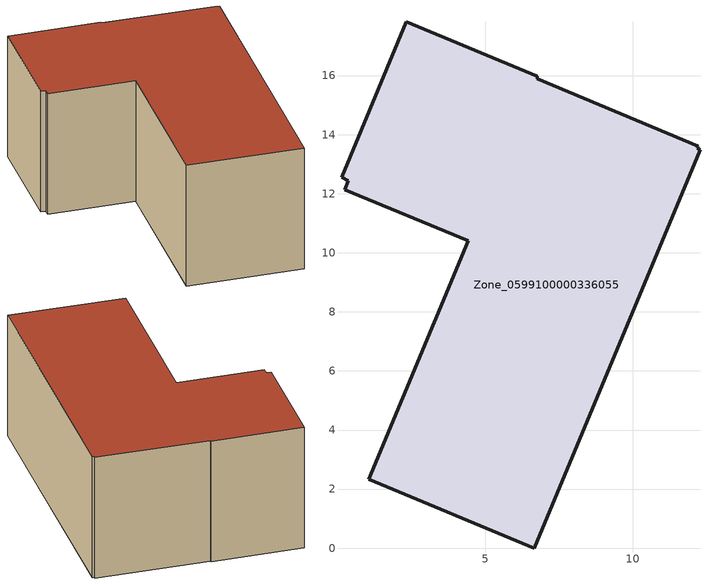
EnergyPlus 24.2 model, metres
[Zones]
Zone_0599100000336055
 floor ground (C_G): 12.21,13.61 12.17,13.54 12.27,13.5 6.65,0 1.06,2.34 4.42,10.4 0.25,12.14 0.36,12.43 0.13,12.55 2.33,17.82 6.76,15.98 6.76,15.9 z0
 wall outside (C_F): 6.76,15.98 2.33,17.82 0.13,12.55 0.36,12.43 0.25,12.14 4.42,10.4 1.06,2.34 6.65,0 12.27,13.5 12.17,13.54 12.21,13.61 6.76,15.9 6.76,15.98 z0:6.84
 roof outside (C_R): 12.27,13.5 12.17,13.54 12.21,13.61 6.76,15.9 6.76,15.98 2.33,17.82 0.13,12.55 0.36,12.43 0.25,12.14 4.42,10.4 1.06,2.34 6.65,0 z6.84
[BUILDING]
Pand.0599100000336055: North Axis=0; Terrain=City; Loads Convergence Tolerance Value=0.04; Temperature Convergence Tolerance Value=0.4; Solar Distribution=FullExterior; Maximum Number of Warmup Days=25; Minimum Number of Warmup Days=1
[Site:Location]
Rotterdam.The.Hague.AP_ZH_NLD Design_Conditions: Latitude=51.96; Longitude=4.45; Time Zone=1; Elevation=-4.5
[SITE:GROUNDTEMPERATURE:BUILDINGSURFACE]
18, 18, 18, 18, 18, 18, 18, 18, 18, 18, 18, 18
[MATERIAL] Thermal Absorptance=0.9; Solar Absorptance=0.7; Visible Absorptance=0.7
Name | Roughness | Thickness | Conductivity | Density | Specific Heat
G.TI.1975-1991 | MediumSmooth | 0.15 | 0.288461 | 540 | 1210
F.TI.1975-1991 | Rough | 0.3 | 0.230769 | 1920 | 840
R.TI.1975-1991 | MediumRough | 0.2 | 0.153846 | 1500 | 1000
[CONSTRUCTION]
C_G: G.TI.1975-1991
C_F: F.TI.1975-1991
C_R: R.TI.1975-1991
[ZONE]
Zone_0599100000336055: Type=1; Multiplier=1; Ceiling Height=Autocalculate; Volume=Autocalculate; Floor Area=autocalculate; Part of Total Floor Area=Yes
[ZONEINFILTRATION:DESIGNFLOWRATE]
Infil_Zone_0599100000336055: Zone or ZoneList or Space or SpaceList=Zone_0599100000336055; Schedule=AlwaysOn; Design Flow Rate Calculation Method=Flow/Area; Flow Rate per Floor Area=0.003; Constant Term Coefficient=1; Temperature Term Coefficient=0; Velocity Term Coefficient=0; Velocity Squared Term Coefficient=0
[HVACTEMPLATE:ZONE:IDEALLOADSAIRSYSTEM]
Zone_0599100000336055: Maximum Heating Supply Air Temperature=50; Minimum Cooling Supply Air Temperature=13; Maximum Heating Supply Air Humidity Ratio=0.0156; Minimum Cooling Supply Air Humidity Ratio=0.0077; Heating Limit=NoLimit; Cooling Limit=NoLimit; Dehumidification Control Type=ConstantSensibleHeatRatio; Cooling Sensible Heat Ratio=0.7; Dehumidification Setpoint=60; Humidification Control Type=None; Humidification Setpoint=30; Outdoor Air Method=None; Outdoor Air Flow Rate per Person=0.00944; Outdoor Air Flow Rate per Zone Floor Area=0; Outdoor Air Flow Rate per Zone=0; Demand Controlled Ventilation Type=None; Outdoor Air Economizer Type=NoEconomizer; Heat Recovery Type=None; Sensible Heat Recovery Effectiveness=0.7; Latent Heat Recovery Effectiveness=0.65
[ZONECONTROL:THERMOSTAT]
ThermostatControl_Zone_0599100000336055: Zone or ZoneList=Zone_0599100000336055; Control Type Schedule=DualSetpointControlType; Control 1=Thermostat_Zone_0599100000336055; Temperature Difference Between Cutout And Setpoint=0
[THERMOSTATSETPOINT:DUALSETPOINT]
Thermostat_Zone_0599100000336055: Heating Setpoint Temperature Schedule=HeatingSetpoint_Zone_0599100000336055; Cooling Setpoint Temperature Schedule=CoolingSetpoint_Zone_0599100000336055
[SCHEDULE:COMPACT]
HeatingSetpoint_Zone_0599100000336055: Through: 12/31, For: AllDays, Until: 24:00, 21
CoolingSetpoint_Zone_0599100000336055: Through: 12/31, For: AllDays, Until: 24:00, 24
DualSetpointControlType: Through: 12/31, For: AllDays, Until: 24:00, 4
AlwaysOn: Through: 12/31, For: AllDays, Until: 24:00, 1
